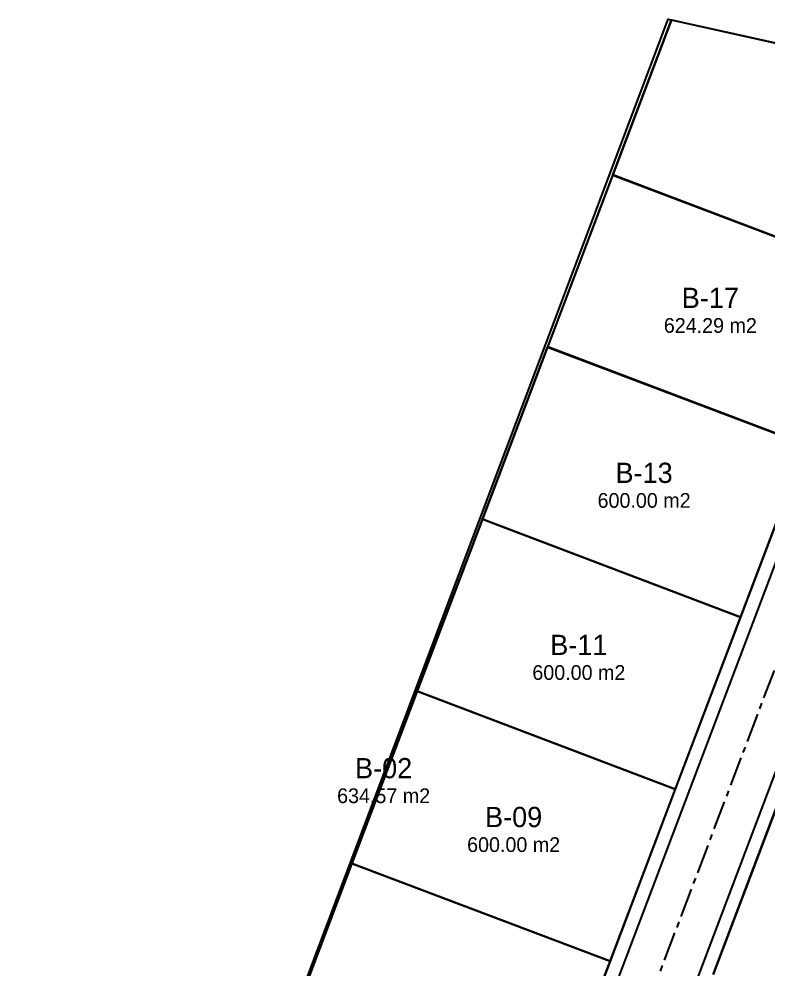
# Model space of a CAD drawing. Header units: metres. Extents: x 357879 to 358234, y 2285120 to 2285465.
# Drawn here: x 358047 to 358128.5, y 2285361.8 to 2285465.1 of the extents above; entities that cross this region are included whole.
import ezdxf
from ezdxf.enums import TextEntityAlignment as Align

# ---------------------------------------------------------------- set-up
doc = ezdxf.new("R2010")
doc.units = ezdxf.units.M
doc.linetypes.add('CENTER', pattern=[5.08, 3.175, -0.635, 0.635, -0.635])
for name, color, linetype in [('AREA-VERDE', 3, 'Continuous'), ('LOT-LOTES', 2, 'Continuous'), ('LOT-LOTES-IRREG', 30, 'Continuous'), ('LOT-TEXTO', 7, 'Continuous'), ('POLIGONO', 5, 'Continuous'), ('VIAL-ARROYO', 8, 'Continuous'), ('VIAL-BANQUETA', 9, 'Continuous'), ('VIAL-EJE', 1, 'Continuous')]:
    doc.layers.add(name, color=color, linetype=linetype)

msp = doc.modelspace()

# ---------------------------------------------------------------- linework, layer by layer
at = {"layer": 'AREA-VERDE'}
msp.add_lwpolyline([(358117.93, 2285465.06), (358129.73, 2285462.43), (358146.59, 2285456.04), (358139.6, 2285437.57), (358111.54, 2285448.2), (358117.93, 2285465.06)], close=True, dxfattribs=at)
at = {"layer": 'LOT-LOTES'}
for points in [[(358104.45, 2285429.5), (358132.51, 2285418.87), (358125.42, 2285400.16), (358097.37, 2285410.79), (358104.45, 2285429.5)], [(358097.37, 2285410.79), (358125.42, 2285400.16), (358118.33, 2285381.46), (358090.28, 2285392.09), (358097.37, 2285410.79)], [(358090.28, 2285392.09), (358118.33, 2285381.46), (358111.25, 2285362.76), (358083.19, 2285373.39), (358090.28, 2285392.09)], [(358083.19, 2285373.39), (358111.25, 2285362.76), (358104.16, 2285344.06), (358076.11, 2285354.69), (358083.19, 2285373.39)]]:
    msp.add_lwpolyline(points, close=True, dxfattribs=at)
at = {"layer": 'LOT-LOTES-IRREG'}
for points in [[(358049.62, 2285284.81), (358117.57, 2285465.13), (358117.57, 2285465.13), (358117.57, 2285465.13), (358117.57, 2285465.13), (358117.57, 2285465.13), (358117.57, 2285465.13), (358117.57, 2285465.13), (358117.57, 2285465.13), (358117.57, 2285465.13), (358117.57, 2285465.13), (358117.57, 2285465.13), (358117.57, 2285465.13), (358117.57, 2285465.13), (358117.57, 2285465.13), (358117.57, 2285465.13), (358117.57, 2285465.13), (358117.57, 2285465.13), (358117.57, 2285465.13), (358117.57, 2285465.13), (358117.57, 2285465.13), (358117.57, 2285465.13), (358117.57, 2285465.13), (358117.57, 2285465.13), (358117.57, 2285465.13), (358117.57, 2285465.13), (358117.57, 2285465.13), (358117.57, 2285465.13), (358117.57, 2285465.13), (358117.57, 2285465.13), (358117.57, 2285465.13), (358117.57, 2285465.13), (358117.57, 2285465.13), (358117.57, 2285465.13), (358117.57, 2285465.13), (358117.57, 2285465.13), (358117.57, 2285465.13), (358117.57, 2285465.13), (358117.57, 2285465.13), (358117.57, 2285465.13), (358117.57, 2285465.13), (358117.57, 2285465.13), (358117.57, 2285465.13), (358117.57, 2285465.13), (358117.57, 2285465.13), (358117.57, 2285465.13), (358117.57, 2285465.13), (358117.57, 2285465.13), (358117.57, 2285465.13), (358117.57, 2285465.13), (358117.57, 2285465.13), (358117.57, 2285465.14), (358117.57, 2285465.14), (358117.57, 2285465.14), (358117.57, 2285465.14), (358117.57, 2285465.14), (358117.57, 2285465.14), (358117.57, 2285465.14), (358117.57, 2285465.14), (358117.57, 2285465.14), (358117.57, 2285465.14), (358117.57, 2285465.14), (358117.57, 2285465.14), (358117.57, 2285465.14), (358117.57, 2285465.14), (358117.57, 2285465.14), (358117.57, 2285465.14), (358117.57, 2285465.14), (358117.57, 2285465.14), (358117.57, 2285465.14), (358117.57, 2285465.14), (358117.57, 2285465.14), (358117.57, 2285465.14), (358117.57, 2285465.14), (358117.57, 2285465.14), (358117.57, 2285465.14), (358117.57, 2285465.14), (358117.57, 2285465.14), (358117.57, 2285465.14), (358117.57, 2285465.14), (358117.57, 2285465.14), (358117.57, 2285465.14), (358117.57, 2285465.14), (358117.57, 2285465.14), (358117.57, 2285465.14), (358117.57, 2285465.14), (358117.58, 2285465.14), (358117.58, 2285465.14), (358117.58, 2285465.14), (358117.58, 2285465.14), (358117.58, 2285465.14), (358117.58, 2285465.14), (358117.58, 2285465.14), (358117.58, 2285465.14), (358117.58, 2285465.14), (358117.58, 2285465.14), (358117.58, 2285465.14), (358117.58, 2285465.14), (358117.58, 2285465.14), (358117.58, 2285465.14), (358117.58, 2285465.14), (358117.58, 2285465.14), (358117.58, 2285465.14), (358117.58, 2285465.14), (358117.58, 2285465.14), (358117.58, 2285465.14), (358117.58, 2285465.14), (358117.58, 2285465.14), (358117.58, 2285465.14), (358117.58, 2285465.14), (358117.58, 2285465.14), (358117.58, 2285465.14), (358117.58, 2285465.14), (358117.58, 2285465.14), (358117.58, 2285465.14), (358117.58, 2285465.14), (358117.58, 2285465.14), (358117.58, 2285465.14), (358117.58, 2285465.14), (358117.58, 2285465.14), (358117.58, 2285465.14), (358117.92, 2285465.06), (358117.92, 2285465.06), (358117.93, 2285465.06), (358117.93, 2285465.06), (358117.93, 2285465.06), (358117.93, 2285465.06), (358117.93, 2285465.06), (358117.93, 2285465.06), (358117.93, 2285465.06), (358117.93, 2285465.06), (358117.93, 2285465.06), (358117.93, 2285465.06), (358117.93, 2285465.06), (358117.93, 2285465.06), (358117.93, 2285465.06), (358117.93, 2285465.06), (358117.93, 2285465.06), (358117.93, 2285465.06), (358117.93, 2285465.05), (358117.93, 2285465.05), (358117.93, 2285465.05), (358117.93, 2285465.05), (358117.93, 2285465.05), (358117.93, 2285465.05), (358117.93, 2285465.05), (358117.93, 2285465.05), (358117.93, 2285465.05), (358111.54, 2285448.2), (358104.45, 2285429.5), (358097.37, 2285410.79), (358090.28, 2285392.09), (358083.19, 2285373.39), (358076.11, 2285354.69)], [(358132.5, 2285418.89), (358104.48, 2285429.51), (358111.55, 2285448.17), (358139.57, 2285437.56)], [(358122.46, 2285361.3), (358130.98, 2285383.8), (358159.04, 2285373.17), (358154.32, 2285360.71)]]:
    msp.add_lwpolyline(points, dxfattribs=at)
at = {"layer": 'POLIGONO'}
msp.add_lwpolyline([(358047, 2285277.87), (358117.57, 2285465.14), (358234.04, 2285439.15), (358207.33, 2285382.17), (358137.84, 2285313.27), (358090.15, 2285273.1), (358086.58, 2285270.95), (358082.52, 2285270.24), (358079.54, 2285270.6), (358047, 2285277.87)], close=True, dxfattribs=at)
at = {"layer": 'VIAL-ARROYO'}
for points in [[(358082.65, 2285283.07), (358136.48, 2285425.11)], [(358142.73, 2285419.04), (358120.44, 2285360.2)]]:
    msp.add_lwpolyline(points, dxfattribs=at)
at = {"layer": 'VIAL-BANQUETA'}
for points in [[(358081.18, 2285283.43), (358135.08, 2285425.64)], [(358143.67, 2285417.29), (358122.46, 2285361.3)]]:
    msp.add_lwpolyline(points, dxfattribs=at)
at = {"layer": 'VIAL-EJE', "linetype": 'CENTER'}
msp.add_lwpolyline([(358085.24, 2285270.57), (358086.57, 2285282.12), (358140.22, 2285423.7)], dxfattribs=at)

# ---------------------------------------------------------------- texts
at = {"layer": 'LOT-TEXTO'}
for s, height, p in [('B-17', 2.2, (358122.14, 2285434.84)), ('624.29 m2', 1.6, (358122.14, 2285431.84)), ('B-13', 2.2, (358114.94, 2285415.83)), ('600.00 m2', 1.6, (358114.94, 2285412.83)), ('B-11', 2.2, (358107.85, 2285397.13)), ('600.00 m2', 1.6, (358107.85, 2285394.13)), ('B-02', 2.2, (358086.63, 2285383.74)), ('634.57 m2', 1.6, (358086.63, 2285380.74)), ('B-09', 2.2, (358100.76, 2285378.43)), ('600.00 m2', 1.6, (358100.76, 2285375.43))]:
    msp.add_text(s, height=height, dxfattribs=at).set_placement(p, align=Align.MIDDLE_CENTER)

doc.saveas('drawing.dxf')
